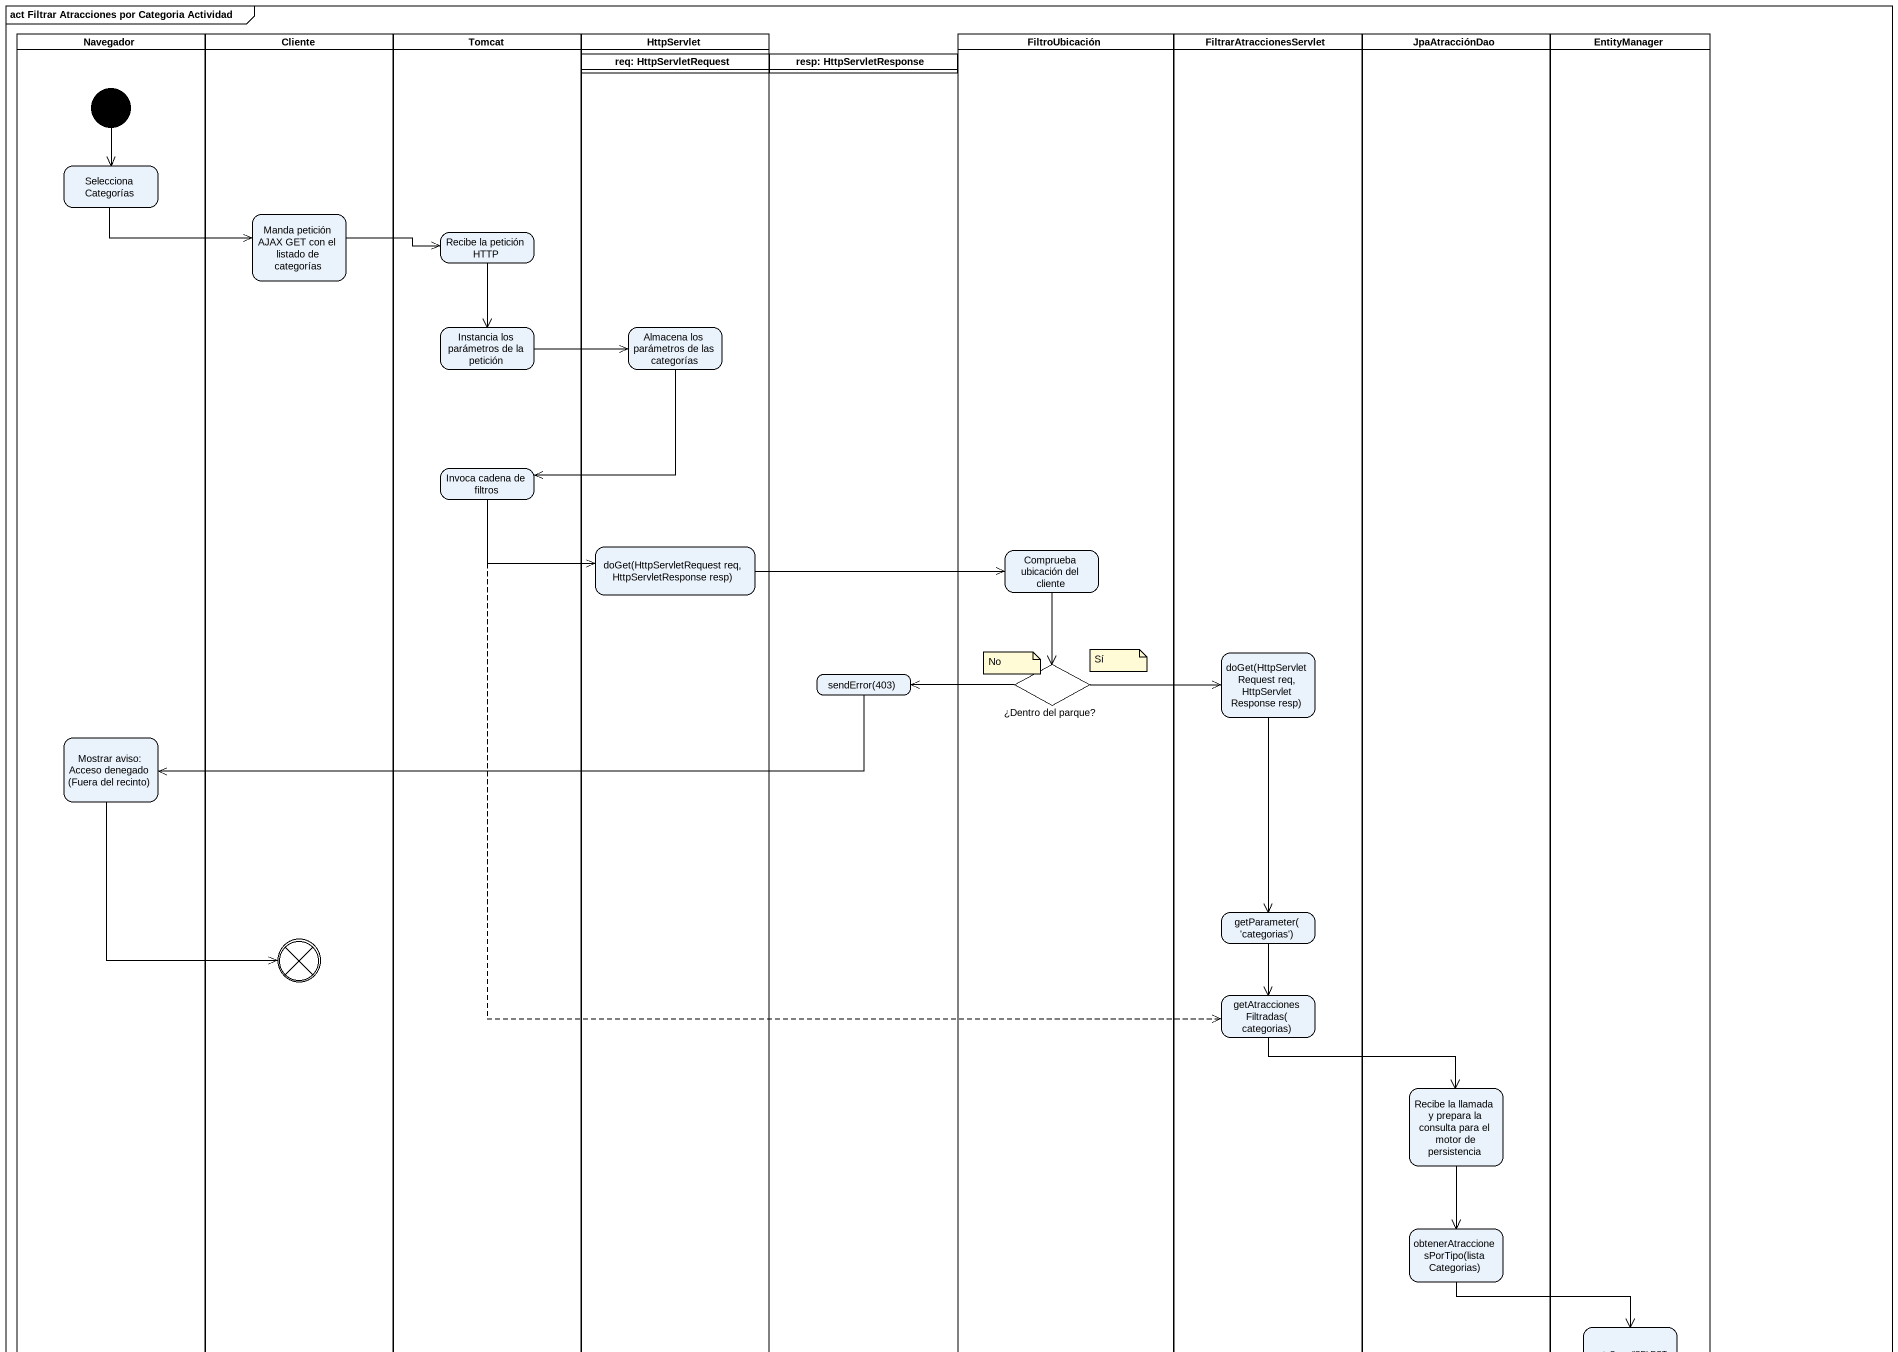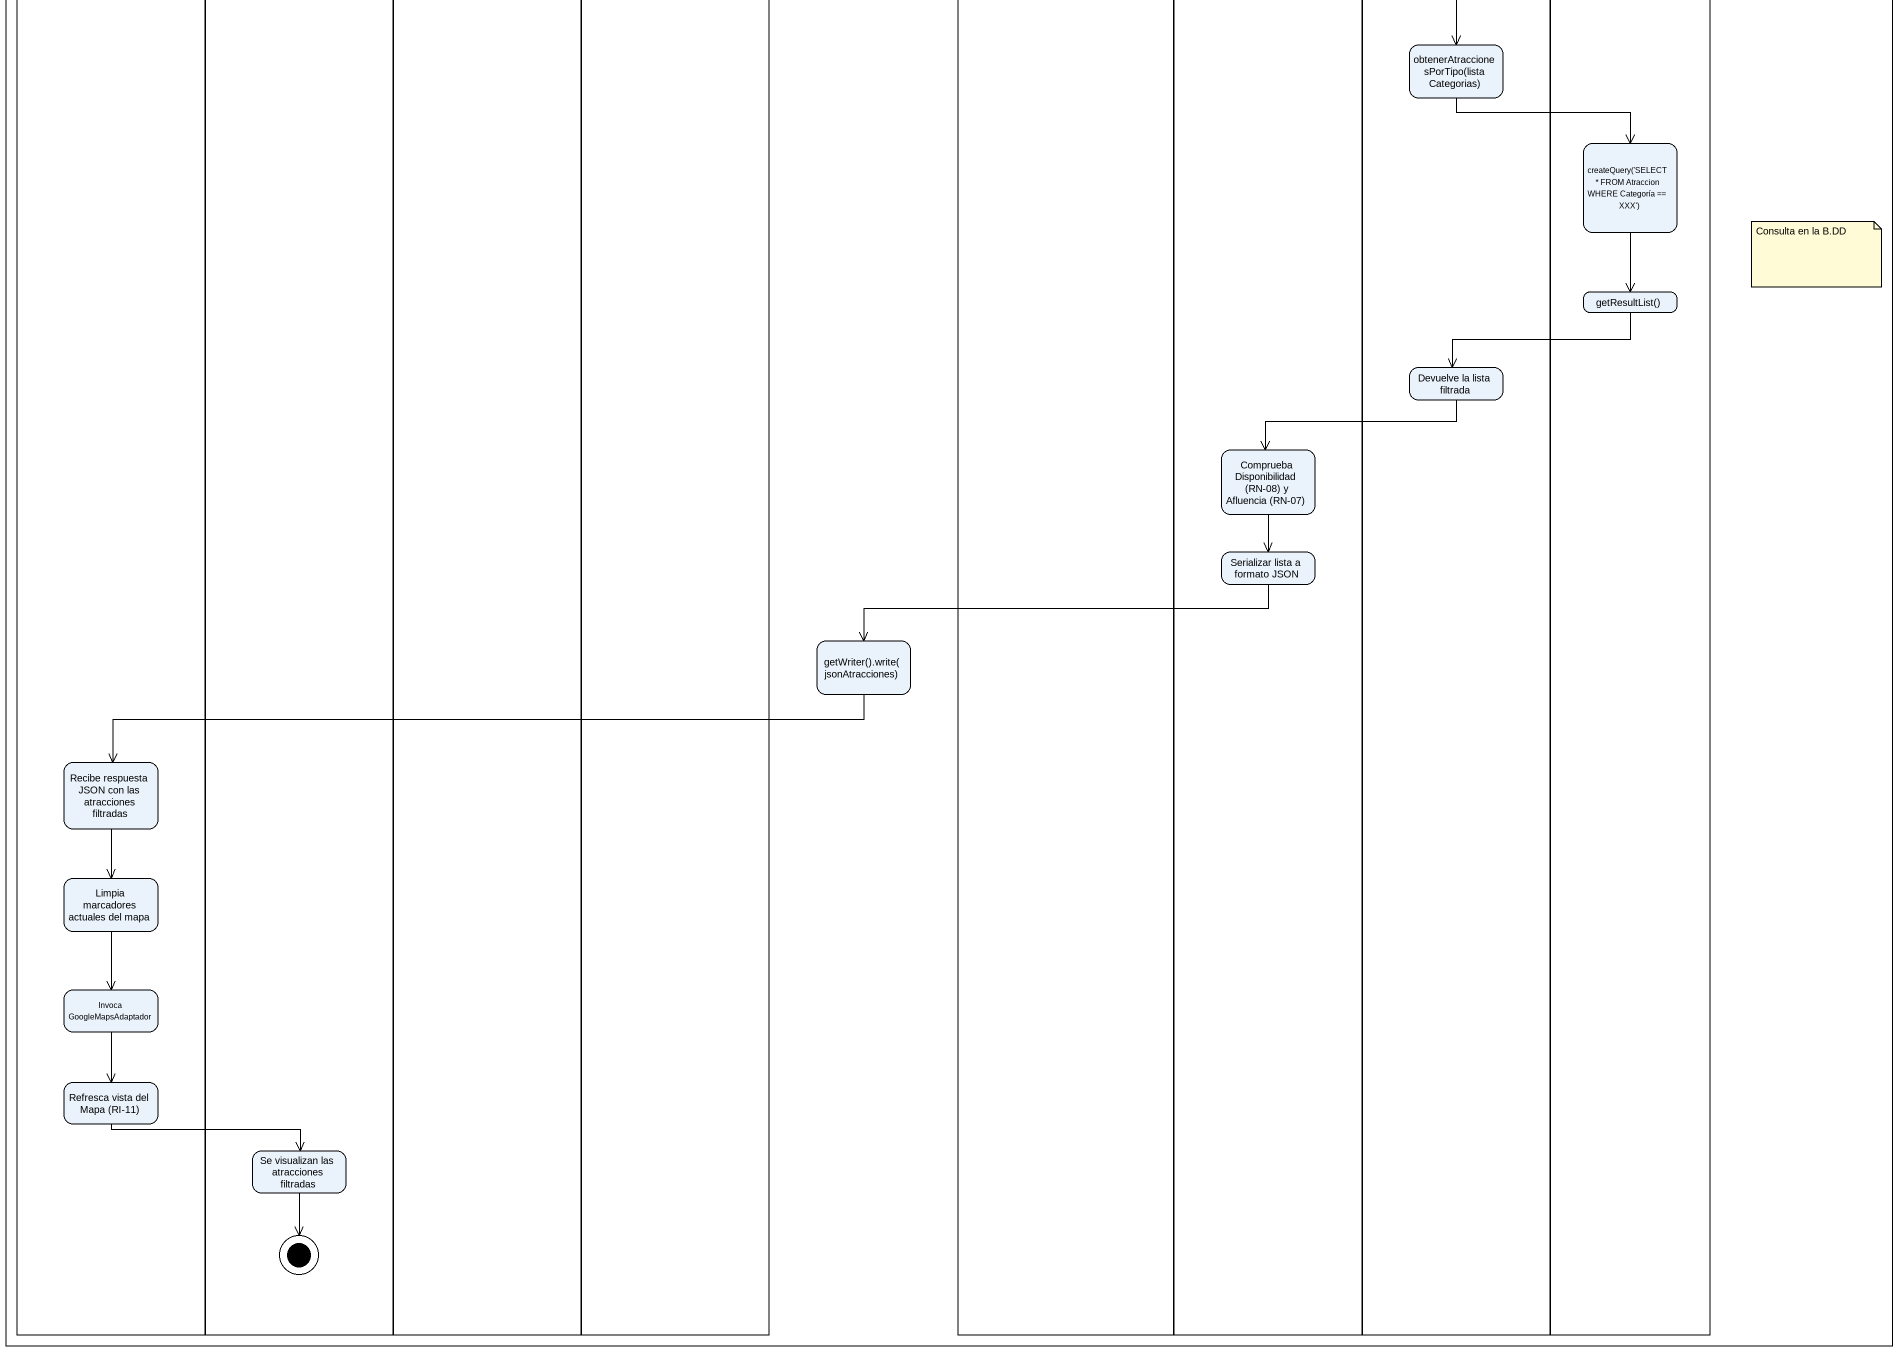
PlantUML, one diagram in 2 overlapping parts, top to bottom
@startuml
mainframe act Filtrar Atracciones por Categoria Actividad
hide empty description
state Navegador <<partition>> {
  state "Selecciona Categorías" as Selecciona_Categorías
  state "Mostrar aviso: Acceso denegado (Fuera del recinto)" as Mostrar_aviso_Acceso
  state "Recibe respuesta JSON con las atracciones filtradas" as Recibe_respuesta_JSON_con
  state "Limpia marcadores actuales del mapa" as Limpia_marcadores_actuales
  state "Invoca GoogleMapsAdaptador" as Invoca_GoogleMapsAdaptador
  state "Refresca vista del Mapa (RI-11)" as Refresca_vista_del_Mapa_RI
  [*] --> Selecciona_Categorías
}
state Cliente <<partition>> {
  state "Manda petición AJAX GET con el listado de categorías" as Manda_petición_AJAX_GET_con
  state final1 <<end>>
  state flowfinal1 <<end>>
  state "Se visualizan las atracciones filtradas" as Se_visualizan_las
  state final2 <<end>>
}
state Tomcat <<partition>> {
  state "Recibe la petición HTTP" as Recibe_la_petición_HTTP
  state "Instancia los parámetros de la petición" as Instancia_los_parámetros_de
  state "Invoca cadena de filtros" as Invoca_cadena_de_filtros
}
state HttpServlet <<partition>> {
  state "req: HttpServletRequest" as req_HttpServletRequest <<partition>>
  state "Almacena los parámetros de las categorías" as Almacena_los_parámetros_de
  state "doGet(HttpServletRequest req, HttpServletResponse resp)" as doGet_HttpServletRequest
}
state "resp: HttpServletResponse" as resp_HttpServletResponse <<partition>>
state FiltroUbicación <<partition>> {
  state "Comprueba ubicación del cliente" as Comprueba_ubicación_del
  state "¿Dentro del parque?" as Dentro_del_parque <<choice>>
}
state FiltrarAtraccionesServlet <<partition>> {
  state "doGet(HttpServletRequest req, HttpServletResponse resp)" as doGet_HttpServletRequest_2
  state "getParameter('categorias')" as getParameter_categorias
  state "getAtraccionesFiltradas(categorias)" as getAtraccionesFiltradas
  state "Comprueba Disponibilidad (RN-08) y Afluencia (RN-07)" as Comprueba_Disponibilidad_RN
  state "Serializar lista a formato JSON" as Serializar_lista_a_formato
}
state JpaAtracciónDao <<partition>> {
  state "Recibe la llamada y prepara la consulta para el motor de persistencia" as Recibe_la_llamada_y_prepara
  state "obtenerAtraccionesPorTipo(listaCategorias)" as obtenerAtraccionesPorTipo
  state "Devuelve la lista filtrada" as Devuelve_la_lista_filtrada
}
state EntityManager <<partition>> {
  state "createQuery('SELECT * FROM Atraccion WHERE Categoría == XXX')" as createQuery_SELECT_FROM
  state "getResultList()" as getResultList
}
state "sendError(403)" as sendError_403
state "getWriter().write(jsonAtracciones)" as getWriter_write
Selecciona_Categorías -right-> Manda_petición_AJAX_GET_con
Manda_petición_AJAX_GET_con -right-> Recibe_la_petición_HTTP
Recibe_la_petición_HTTP --> Instancia_los_parámetros_de
Instancia_los_parámetros_de -right-> Almacena_los_parámetros_de
Almacena_los_parámetros_de --> Invoca_cadena_de_filtros
Invoca_cadena_de_filtros -right-> doGet_HttpServletRequest
Invoca_cadena_de_filtros -[dashed]-> getAtraccionesFiltradas
doGet_HttpServletRequest -right-> Comprueba_ubicación_del
Comprueba_ubicación_del --> Dentro_del_parque
doGet_HttpServletRequest_2 --> getParameter_categorias
sendError_403 -left-> Mostrar_aviso_Acceso
Dentro_del_parque -right-> doGet_HttpServletRequest_2
Dentro_del_parque -left-> sendError_403
Mostrar_aviso_Acceso --> final1
getParameter_categorias --> getAtraccionesFiltradas
getAtraccionesFiltradas -right-> Recibe_la_llamada_y_prepara
Recibe_la_llamada_y_prepara --> obtenerAtraccionesPorTipo
obtenerAtraccionesPorTipo --> createQuery_SELECT_FROM
createQuery_SELECT_FROM --> getResultList
getResultList -left-> Devuelve_la_lista_filtrada
Devuelve_la_lista_filtrada -left-> Comprueba_Disponibilidad_RN
Comprueba_Disponibilidad_RN --> Serializar_lista_a_formato
Serializar_lista_a_formato -left-> getWriter_write
getWriter_write -left-> Recibe_respuesta_JSON_con
Recibe_respuesta_JSON_con --> Limpia_marcadores_actuales
Limpia_marcadores_actuales --> Invoca_GoogleMapsAdaptador
Invoca_GoogleMapsAdaptador --> Refresca_vista_del_Mapa_RI
Refresca_vista_del_Mapa_RI -right-> Se_visualizan_las
Se_visualizan_las --> final2
note as N1
  No
end note
note as N2
  Sí
end note
note as N3
  Consulta en la B.DD
end note
@enduml
